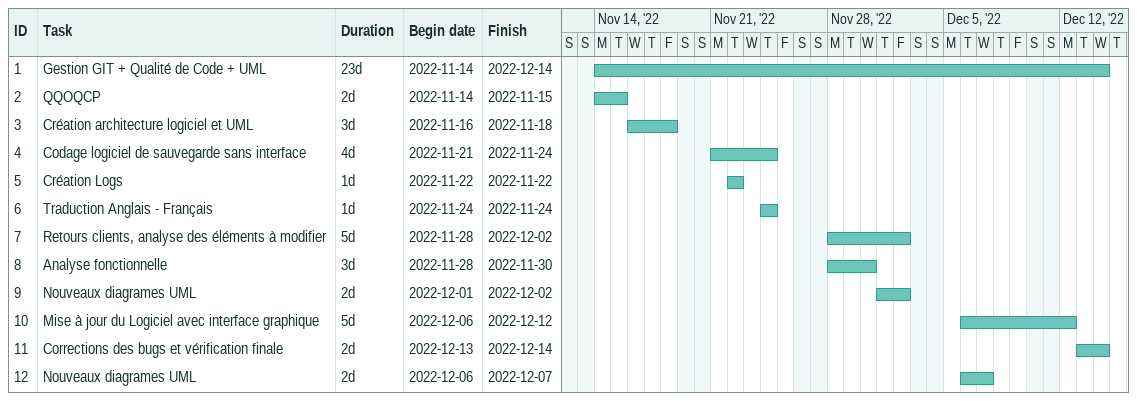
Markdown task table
| ID | Task | Duration | Start | Finish |
|---|---|---|---|---|
| 1 | Gestion GIT + Qualité de Code + UML | 23d | 2022-11-14 | 2022-12-14 |
| 2 | QQOQCP | 2d | 2022-11-14 | 2022-11-15 |
| 3 | Création architecture logiciel et UML | 3d | 2022-11-16 | 2022-11-18 |
| 4 | Codage logiciel de sauvegarde sans interface | 4d | 2022-11-21 | 2022-11-24 |
| 5 | Création Logs | 1d | 2022-11-22 | 2022-11-22 |
| 6 | Traduction Anglais - Français | 1d | 2022-11-24 | 2022-11-24 |
| 7 | Retours clients, analyse des éléments à modifier | 5d | 2022-11-28 | 2022-12-02 |
| 8 | Analyse fonctionnelle | 3d | 2022-11-28 | 2022-11-30 |
| 9 | Nouveaux diagrames UML | 2d | 2022-12-01 | 2022-12-02 |
| 10 | Mise à jour du Logiciel avec interface graphique | 5d | 2022-12-06 | 2022-12-12 |
| 11 | Corrections des bugs et vérification finale | 2d | 2022-12-13 | 2022-12-14 |
| 12 | Nouveaux diagrames UML | 2d | 2022-12-06 | 2022-12-07 |
